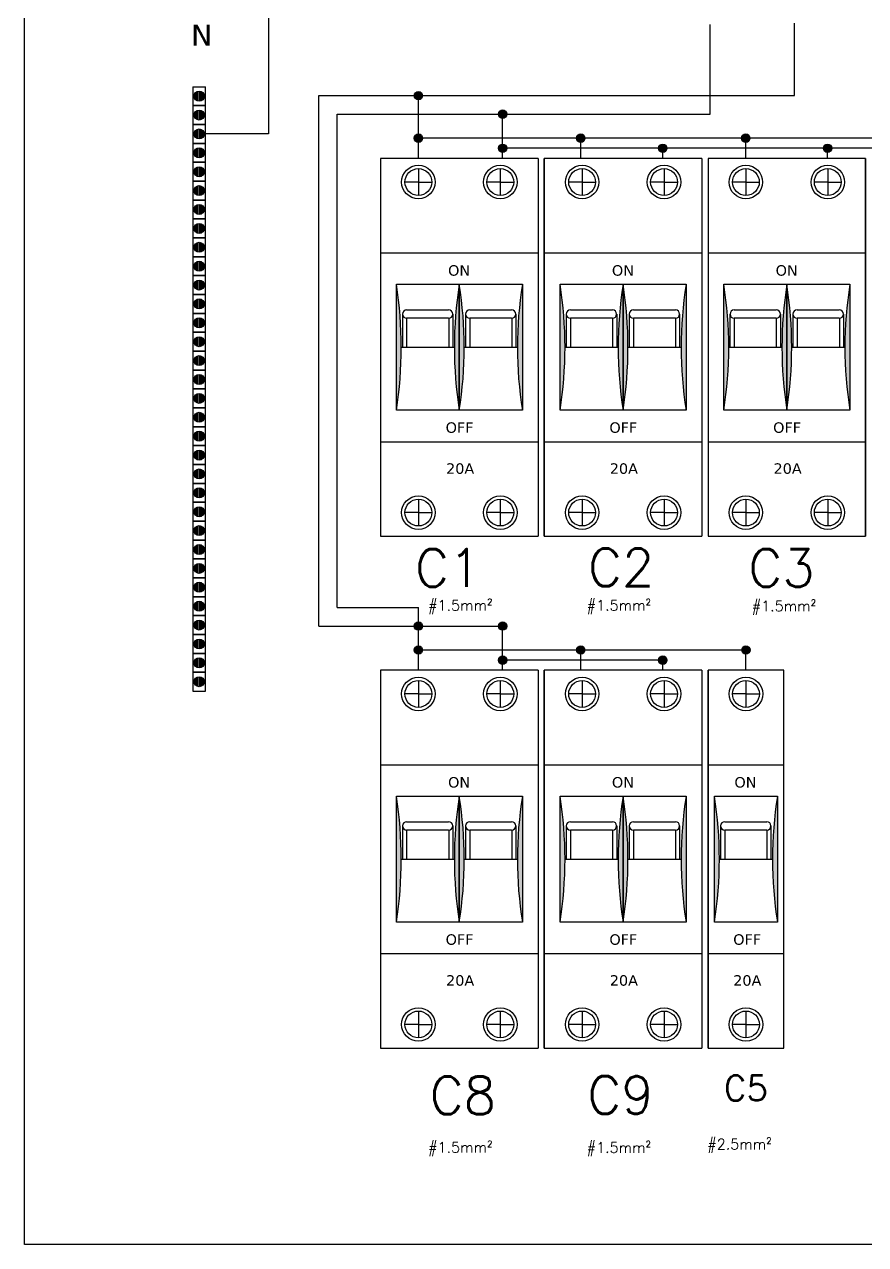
# Model space of a CAD drawing. Header units: millimetres. Extents: x -96513 to 442697, y -70111 to 173034.
# Drawn here: x 220062 to 230095, y -48541 to -33981 of the extents above; entities that cross this region are included whole.
import ezdxf

# ---------------------------------------------------------------- set-up
doc = ezdxf.new("R2010")
doc.units = ezdxf.units.MM
doc.linetypes.add('ACAD_ISO02W100', pattern=[15, 12, -3])
doc.layers.add('Dimens', color=30, linetype='Continuous')
doc.styles.get("Standard").update_dxf_attribs({"font": 'ROMANS'})

msp = doc.modelspace()

# ---------------------------------------------------------------- hatches: boundary and pattern name
h = msp.add_hatch(color=4)
h.paths.add_polyline_path([(222136, -34778, 0.36549), (222086, -34837, 0.36549), (222136, -34896)])
h.paths.add_polyline_path([(222205, -34837, 0.36549), (222156, -34778), (222156, -34896, 0.36549)])
at = {"true_color": 0x991b1e}
h = msp.add_hatch(color=244, dxfattribs=at)
h.dxf.hatch_style = 1
h.paths.add_polyline_path([(224711, -34831, 0.080977), (224714, -34846, -0.003732), (224808, -34815, 0.853398)])
h.paths.add_polyline_path([(224811, -34831, 0.079099), (224808, -34815, 0.003732), (224714, -34846, 0.850178)])
h = msp.add_hatch(color=4)
h.paths.add_polyline_path([(222136, -35004, 0.36549), (222086, -35062, 0.36549), (222136, -35121)])
h.paths.add_polyline_path([(222205, -35062, 0.36549), (222156, -35004), (222156, -35121, 0.36549)])
h = msp.add_hatch(color=244, dxfattribs=at)
h.dxf.hatch_style = 1
h.paths.add_polyline_path([(225716, -35052, 0.080977), (225718, -35068, -0.003732), (225813, -35036, 0.853398)])
h.paths.add_polyline_path([(225816, -35052, 0.079099), (225813, -35036, 0.003732), (225718, -35068, 0.850178)])
h = msp.add_hatch(color=4)
h.paths.add_polyline_path([(222136, -35229, 0.36549), (222086, -35288, 0.36549), (222136, -35346)])
h.paths.add_polyline_path([(222205, -35288, 0.36549), (222156, -35229), (222156, -35346, 0.36549)])
at = {"true_color": 0xc8c92d}
h = msp.add_hatch(color=52, dxfattribs=at)
h.dxf.hatch_style = 1
h.paths.add_polyline_path([(224711, -35338, 0.080977), (224714, -35354, -0.003732), (224808, -35323, 0.853398)])
h.paths.add_polyline_path([(224811, -35338, 0.079099), (224808, -35323, 0.003732), (224714, -35354, 0.850178)])
h = msp.add_hatch(color=52, dxfattribs=at)
h.dxf.hatch_style = 1
h.paths.add_polyline_path([(226648, -35338, 0.080977), (226651, -35354, -0.003732), (226745, -35323, 0.853398)])
h.paths.add_polyline_path([(226748, -35338, 0.079099), (226745, -35323, 0.003732), (226651, -35354, 0.850178)])
h = msp.add_hatch(color=52, dxfattribs=at)
h.dxf.hatch_style = 1
h.paths.add_polyline_path([(228615, -35338, 0.080977), (228618, -35354, -0.003732), (228713, -35323, 0.853398)])
h.paths.add_polyline_path([(228715, -35338, 0.079099), (228713, -35323, 0.003732), (228618, -35354, 0.850178)])
h = msp.add_hatch(color=4)
h.paths.add_polyline_path([(222136, -35455, 0.36549), (222086, -35513, 0.36549), (222136, -35572)])
h.paths.add_polyline_path([(222205, -35513, 0.36549), (222156, -35455), (222156, -35572, 0.36549)])
h = msp.add_hatch(color=52, dxfattribs=at)
h.dxf.hatch_style = 1
h.paths.add_polyline_path([(225716, -35459, 0.080977), (225718, -35475, -0.003732), (225813, -35444, 0.853398)])
h.paths.add_polyline_path([(225816, -35459, 0.079099), (225813, -35444, 0.003732), (225718, -35475, 0.850178)])
h = msp.add_hatch(color=52, dxfattribs=at)
h.dxf.hatch_style = 1
h.paths.add_polyline_path([(227625, -35459, 0.080977), (227627, -35475, -0.003732), (227722, -35444, 0.853398)])
h.paths.add_polyline_path([(227725, -35459, 0.079099), (227722, -35444, 0.003732), (227627, -35475, 0.850178)])
h = msp.add_hatch(color=52, dxfattribs=at)
h.dxf.hatch_style = 1
h.paths.add_polyline_path([(229592, -35459, 0.080977), (229595, -35475, -0.003732), (229690, -35444, 0.853398)])
h.paths.add_polyline_path([(229692, -35459, 0.079099), (229690, -35444, 0.003732), (229595, -35475, 0.850178)])
h = msp.add_hatch(color=4)
h.paths.add_polyline_path([(222136, -35680, 0.36549), (222086, -35739, 0.36549), (222136, -35797)])
h.paths.add_polyline_path([(222205, -35739, 0.36549), (222156, -35680), (222156, -35797, 0.36549)])
h = msp.add_hatch(color=4)
h.paths.add_polyline_path([(222136, -35905, 0.36549), (222086, -35964, 0.36549), (222136, -36023)])
h.paths.add_polyline_path([(222205, -35964, 0.36549), (222156, -35905), (222156, -36023, 0.36549)])
h = msp.add_hatch(color=4)
h.paths.add_polyline_path([(222136, -36131, 0.36549), (222086, -36189, 0.36549), (222136, -36248)])
h.paths.add_polyline_path([(222205, -36189, 0.36549), (222156, -36131), (222156, -36248, 0.36549)])
h = msp.add_hatch(color=4)
h.paths.add_polyline_path([(222136, -36356, 0.36549), (222086, -36415, 0.36549), (222136, -36473)])
h.paths.add_polyline_path([(222205, -36415, 0.36549), (222156, -36356), (222156, -36473, 0.36549)])
h = msp.add_hatch(color=4)
h.paths.add_polyline_path([(222136, -36582, 0.36549), (222086, -36640, 0.36549), (222136, -36699)])
h.paths.add_polyline_path([(222205, -36640, 0.36549), (222156, -36582), (222156, -36699, 0.36549)])
h = msp.add_hatch(color=4)
h.paths.add_polyline_path([(222136, -36807, 0.36549), (222086, -36866, 0.36549), (222136, -36924)])
h.paths.add_polyline_path([(222205, -36866, 0.36549), (222156, -36807), (222156, -36924, 0.36549)])
h = msp.add_hatch(color=4)
h.paths.add_polyline_path([(222136, -37032, 0.36549), (222086, -37091, 0.36549), (222136, -37150)])
h.paths.add_polyline_path([(222205, -37091, 0.36549), (222156, -37032), (222156, -37150, 0.36549)])
for points in [[(224498, -37082), (224498, -38585, 0.078466)], [(225249, -37082, 0.078466), (225249, -38585)], [(225249, -37082), (225249, -38585, 0.078466)], [(226001, -37082, 0.078466), (226001, -38585)], [(226451, -37082), (226451, -38585, 0.078466)], [(227203, -37082, 0.078466), (227203, -38585)], [(227203, -37082), (227203, -38585, 0.078466)], [(227954, -37082, 0.078466), (227954, -38585)], [(228404, -37082), (228404, -38585, 0.078466)], [(229156, -37082, 0.078466), (229156, -38585)], [(229156, -37082), (229156, -38585, 0.078466)], [(229907, -37082, 0.078466), (229907, -38585)], [(224498, -43191), (224498, -44693, 0.078466)], [(225249, -43191, 0.078466), (225249, -44693)], [(225249, -43191), (225249, -44693, 0.078466)], [(226001, -43191, 0.078466), (226001, -44693)], [(226451, -43191), (226451, -44693, 0.078466)], [(227203, -43191, 0.078466), (227203, -44693)], [(227203, -43191), (227203, -44693, 0.078466)], [(227954, -43191, 0.078466), (227954, -44693)], [(228292, -43191), (228292, -44693, 0.078466)], [(229043, -43191, 0.078466), (229043, -44693)]]:
    msp.add_hatch(color=256).paths.add_polyline_path(points)
h = msp.add_hatch(color=4)
h.paths.add_polyline_path([(222136, -37258, 0.36549), (222086, -37316, 0.36549), (222136, -37375)])
h.paths.add_polyline_path([(222205, -37316, 0.36549), (222156, -37258), (222156, -37375, 0.36549)])
h = msp.add_hatch(color=4)
h.paths.add_polyline_path([(222136, -37483, 0.36549), (222086, -37542, 0.36549), (222136, -37600)])
h.paths.add_polyline_path([(222205, -37542, 0.36549), (222156, -37483), (222156, -37600, 0.36549)])
h = msp.add_hatch(color=4)
h.paths.add_polyline_path([(222136, -37709, 0.36549), (222086, -37767, 0.36549), (222136, -37826)])
h.paths.add_polyline_path([(222205, -37767, 0.36549), (222156, -37709), (222156, -37826, 0.36549)])
h = msp.add_hatch(color=4)
h.paths.add_polyline_path([(222136, -37934, 0.36549), (222086, -37993, 0.36549), (222136, -38051)])
h.paths.add_polyline_path([(222205, -37993, 0.36549), (222156, -37934), (222156, -38051, 0.36549)])
h = msp.add_hatch(color=4)
h.paths.add_polyline_path([(222136, -38159, 0.36549), (222086, -38218, 0.36549), (222136, -38277)])
h.paths.add_polyline_path([(222205, -38218, 0.36549), (222156, -38159), (222156, -38277, 0.36549)])
h = msp.add_hatch(color=4)
h.paths.add_polyline_path([(222136, -38385, 0.36549), (222086, -38443, 0.36549), (222136, -38502)])
h.paths.add_polyline_path([(222205, -38443, 0.36549), (222156, -38385), (222156, -38502, 0.36549)])
h = msp.add_hatch(color=4)
h.paths.add_polyline_path([(222136, -38610, 0.36549), (222086, -38669, 0.36549), (222136, -38727)])
h.paths.add_polyline_path([(222205, -38669, 0.36549), (222156, -38610), (222156, -38727, 0.36549)])
h = msp.add_hatch(color=4)
h.paths.add_polyline_path([(222136, -38836, 0.36549), (222086, -38894, 0.36549), (222136, -38953)])
h.paths.add_polyline_path([(222205, -38894, 0.36549), (222156, -38836), (222156, -38953, 0.36549)])
h = msp.add_hatch(color=4)
h.paths.add_polyline_path([(222136, -39061, 0.36549), (222086, -39120, 0.36549), (222136, -39178)])
h.paths.add_polyline_path([(222205, -39120, 0.36549), (222156, -39061), (222156, -39178, 0.36549)])
h = msp.add_hatch(color=4)
h.paths.add_polyline_path([(222136, -39286, 0.36549), (222086, -39345, 0.36549), (222136, -39404)])
h.paths.add_polyline_path([(222205, -39345, 0.36549), (222156, -39286), (222156, -39404, 0.36549)])
h = msp.add_hatch(color=4)
h.paths.add_polyline_path([(222136, -39512, 0.36549), (222086, -39570, 0.36549), (222136, -39629)])
h.paths.add_polyline_path([(222205, -39570, 0.36549), (222156, -39512), (222156, -39629, 0.36549)])
h = msp.add_hatch(color=4)
h.paths.add_polyline_path([(222136, -39737, 0.36549), (222086, -39796, 0.36549), (222136, -39854)])
h.paths.add_polyline_path([(222205, -39796, 0.36549), (222156, -39737), (222156, -39854, 0.36549)])
h = msp.add_hatch(color=4)
h.paths.add_polyline_path([(222136, -39963, 0.36549), (222086, -40021, 0.36549), (222136, -40080)])
h.paths.add_polyline_path([(222205, -40021, 0.36549), (222156, -39963), (222156, -40080, 0.36549)])
h = msp.add_hatch(color=4)
h.paths.add_polyline_path([(222136, -40188, 0.36549), (222086, -40247, 0.36549), (222136, -40305)])
h.paths.add_polyline_path([(222205, -40247, 0.36549), (222156, -40188), (222156, -40305, 0.36549)])
h = msp.add_hatch(color=4)
h.paths.add_polyline_path([(222136, -40413, 0.36549), (222086, -40472, 0.36549), (222136, -40531)])
h.paths.add_polyline_path([(222205, -40472, 0.36549), (222156, -40413), (222156, -40531, 0.36549)])
h = msp.add_hatch(color=4)
h.paths.add_polyline_path([(222136, -40639, 0.36549), (222086, -40697, 0.36549), (222136, -40756)])
h.paths.add_polyline_path([(222205, -40697, 0.36549), (222156, -40639), (222156, -40756, 0.36549)])
h = msp.add_hatch(color=4)
h.paths.add_polyline_path([(222136, -40864, 0.36549), (222086, -40923, 0.36549), (222136, -40981)])
h.paths.add_polyline_path([(222205, -40923, 0.36549), (222156, -40864), (222156, -40981, 0.36549)])
h = msp.add_hatch(color=4)
h.paths.add_polyline_path([(222136, -41090, 0.36549), (222086, -41148, 0.36549), (222136, -41207)])
h.paths.add_polyline_path([(222205, -41148, 0.36549), (222156, -41090), (222156, -41207, 0.36549)])
at = {"true_color": 0x991b1e}
h = msp.add_hatch(color=244, dxfattribs=at)
h.dxf.hatch_style = 1
h.paths.add_polyline_path([(224711, -41160, 0.080977), (224714, -41176, -0.003732), (224808, -41144, 0.853398)])
h.paths.add_polyline_path([(224811, -41160, 0.079099), (224808, -41144, 0.003732), (224714, -41176, 0.850178)])
h = msp.add_hatch(color=244, dxfattribs=at)
h.dxf.hatch_style = 1
h.paths.add_polyline_path([(225716, -41160, 0.080977), (225718, -41176, -0.003732), (225813, -41144, 0.853398)])
h.paths.add_polyline_path([(225816, -41160, 0.079099), (225813, -41144, 0.003732), (225718, -41176, 0.850178)])
h = msp.add_hatch(color=4)
h.paths.add_polyline_path([(222136, -41315, 0.36549), (222086, -41374, 0.36549), (222136, -41432)])
h.paths.add_polyline_path([(222205, -41374, 0.36549), (222156, -41315), (222156, -41432, 0.36549)])
at = {"true_color": 0xc8c92d}
h = msp.add_hatch(color=52, dxfattribs=at)
h.dxf.hatch_style = 1
h.paths.add_polyline_path([(224711, -41446, 0.080977), (224714, -41462, -0.003732), (224808, -41431, 0.853398)])
h.paths.add_polyline_path([(224811, -41446, 0.079099), (224808, -41431, 0.003732), (224714, -41462, 0.850178)])
h = msp.add_hatch(color=52, dxfattribs=at)
h.dxf.hatch_style = 1
h.paths.add_polyline_path([(226648, -41446, 0.080977), (226651, -41462, -0.003732), (226745, -41431, 0.853398)])
h.paths.add_polyline_path([(226748, -41446, 0.079099), (226745, -41431, 0.003732), (226651, -41462, 0.850178)])
h = msp.add_hatch(color=52, dxfattribs=at)
h.dxf.hatch_style = 1
h.paths.add_polyline_path([(228618, -41446, 0.080977), (228620, -41462, -0.003732), (228715, -41431, 0.853398)])
h.paths.add_polyline_path([(228718, -41446, 0.079099), (228715, -41431, 0.003732), (228620, -41462, 0.850178)])
h = msp.add_hatch(color=4)
h.paths.add_polyline_path([(222136, -41540, 0.36549), (222086, -41599, 0.36549), (222136, -41658)])
h.paths.add_polyline_path([(222205, -41599, 0.36549), (222156, -41540), (222156, -41658, 0.36549)])
h = msp.add_hatch(color=52, dxfattribs=at)
h.dxf.hatch_style = 1
h.paths.add_polyline_path([(225716, -41567, 0.080977), (225718, -41583, -0.003732), (225813, -41552, 0.853398)])
h.paths.add_polyline_path([(225816, -41567, 0.079099), (225813, -41552, 0.003732), (225718, -41583, 0.850178)])
h = msp.add_hatch(color=52, dxfattribs=at)
h.dxf.hatch_style = 1
h.paths.add_polyline_path([(227625, -41567, 0.080977), (227627, -41583, -0.003732), (227722, -41552, 0.853398)])
h.paths.add_polyline_path([(227725, -41567, 0.079099), (227722, -41552, 0.003732), (227627, -41583, 0.850178)])
h = msp.add_hatch(color=4)
h.paths.add_polyline_path([(222136, -41766, 0.36549), (222086, -41824, 0.36549), (222136, -41883)])
h.paths.add_polyline_path([(222205, -41824, 0.36549), (222156, -41766), (222156, -41883, 0.36549)])

# ---------------------------------------------------------------- linework, layer by layer
at = {"color": 3, "linetype": 'ACAD_ISO02W100'}
for p, q in [((220062, -48541), (220062, -26203)), ((240098, -48541), (220062, -48541))]:
    msp.add_line(p, q, dxfattribs=at)
at = {"color": 4, "lineweight": 30}
msp.add_line((222973, -31067), (222973, -35288), dxfattribs=at)
at = {"color": 242, "true_color": 0xcd2027}
for p, q in [((228242, -35052), (228242, -33982)), ((229247, -34831), (229247, -33965)), ((223574, -41160), (223574, -34831)), ((224761, -35580), (224761, -34831)), ((223794, -40939), (223794, -35052)), ((225766, -35580), (225766, -35052)), ((224761, -41688), (224761, -40939)), ((225766, -41688), (225766, -41160))]:
    msp.add_line(p, q, dxfattribs=at)
at = {"color": 4}
for p, q in [((222071, -34724), (222071, -34950)), ((222071, -34724), (222221, -34724)), ((222136, -34896), (222136, -34778)), ((222156, -34896), (222156, -34778)), ((222221, -34950), (222221, -34724)), ((222221, -34950), (222071, -34950)), ((222071, -34950), (222071, -35175)), ((222071, -34950), (222221, -34950)), ((222136, -35121), (222136, -35004)), ((222156, -35121), (222156, -35004)), ((222221, -35175), (222221, -34950)), ((222221, -35175), (222071, -35175)), ((222071, -35175), (222071, -35400)), ((222071, -35175), (222221, -35175)), ((222136, -35346), (222136, -35229)), ((222156, -35346), (222156, -35229)), ((222221, -35400), (222221, -35175)), ((222973, -35288), (222221, -35288)), ((222221, -35400), (222071, -35400)), ((222071, -35400), (222071, -35626)), ((222071, -35400), (222221, -35400)), ((222136, -35572), (222136, -35455)), ((222156, -35572), (222156, -35455)), ((222221, -35626), (222221, -35400)), ((222221, -35626), (222071, -35626)), ((222071, -35626), (222071, -35851)), ((222071, -35626), (222221, -35626)), ((222221, -35851), (222221, -35626)), ((222136, -35797), (222136, -35680)), ((222156, -35797), (222156, -35680)), ((222221, -35851), (222071, -35851)), ((222071, -35851), (222071, -36077)), ((222071, -35851), (222221, -35851)), ((222136, -36023), (222136, -35905)), ((222156, -36023), (222156, -35905)), ((222221, -36077), (222221, -35851)), ((222221, -36077), (222071, -36077)), ((222071, -36077), (222071, -36302)), ((222071, -36077), (222221, -36077)), ((222221, -36302), (222221, -36077)), ((222136, -36248), (222136, -36131)), ((222156, -36248), (222156, -36131)), ((222221, -36302), (222071, -36302)), ((222071, -36302), (222071, -36527)), ((222071, -36302), (222221, -36302)), ((222136, -36473), (222136, -36356)), ((222156, -36473), (222156, -36356)), ((222221, -36527), (222221, -36302)), ((222221, -36527), (222071, -36527)), ((222071, -36527), (222071, -36753)), ((222071, -36527), (222221, -36527)), ((222221, -36753), (222221, -36527)), ((222136, -36699), (222136, -36582)), ((222156, -36699), (222156, -36582)), ((222221, -36753), (222071, -36753)), ((222071, -36753), (222071, -36978)), ((222071, -36753), (222221, -36753)), ((222136, -36924), (222136, -36807)), ((222156, -36924), (222156, -36807)), ((222221, -36978), (222221, -36753)), ((222221, -36978), (222071, -36978)), ((222071, -36978), (222071, -37204)), ((222071, -36978), (222221, -36978)), ((222221, -37204), (222221, -36978)), ((222136, -37150), (222136, -37032)), ((222156, -37150), (222156, -37032)), ((222221, -37204), (222071, -37204)), ((222071, -37204), (222071, -37429)), ((222071, -37204), (222221, -37204)), ((222136, -37375), (222136, -37258)), ((222156, -37375), (222156, -37258)), ((222221, -37429), (222221, -37204)), ((222221, -37429), (222071, -37429)), ((222071, -37429), (222071, -37654)), ((222071, -37429), (222221, -37429)), ((222136, -37600), (222136, -37483)), ((222156, -37600), (222156, -37483)), ((222221, -37654), (222221, -37429)), ((222221, -37654), (222071, -37654)), ((222071, -37654), (222071, -37880)), ((222071, -37654), (222221, -37654)), ((222136, -37826), (222136, -37709)), ((222156, -37826), (222156, -37709)), ((222221, -37880), (222221, -37654)), ((222221, -37880), (222071, -37880)), ((222071, -37880), (222071, -38105)), ((222071, -37880), (222221, -37880)), ((222136, -38051), (222136, -37934)), ((222156, -38051), (222156, -37934)), ((222221, -38105), (222221, -37880)), ((222221, -38105), (222071, -38105)), ((222071, -38105), (222071, -38331)), ((222071, -38105), (222221, -38105)), ((222221, -38331), (222221, -38105)), ((222136, -38277), (222136, -38159)), ((222156, -38277), (222156, -38159)), ((222221, -38331), (222071, -38331)), ((222071, -38331), (222071, -38556)), ((222071, -38331), (222221, -38331)), ((222136, -38502), (222136, -38385)), ((222156, -38502), (222156, -38385)), ((222221, -38556), (222221, -38331)), ((222221, -38556), (222071, -38556)), ((222071, -38556), (222071, -38781)), ((222071, -38556), (222221, -38556)), ((222221, -38781), (222221, -38556)), ((222136, -38727), (222136, -38610)), ((222156, -38727), (222156, -38610)), ((222221, -38781), (222071, -38781)), ((222071, -38781), (222071, -39007)), ((222071, -38781), (222221, -38781)), ((222136, -38953), (222136, -38836)), ((222156, -38953), (222156, -38836)), ((222221, -39007), (222221, -38781)), ((222221, -39007), (222071, -39007)), ((222071, -39007), (222071, -39232)), ((222071, -39007), (222221, -39007)), ((222221, -39232), (222221, -39007)), ((222136, -39178), (222136, -39061)), ((222156, -39178), (222156, -39061)), ((222221, -39232), (222071, -39232)), ((222071, -39232), (222071, -39458)), ((222071, -39232), (222221, -39232)), ((222136, -39404), (222136, -39286)), ((222156, -39404), (222156, -39286)), ((222221, -39458), (222221, -39232)), ((222221, -39458), (222071, -39458)), ((222071, -39458), (222071, -39683)), ((222071, -39458), (222221, -39458)), ((222221, -39683), (222221, -39458)), ((222136, -39629), (222136, -39512)), ((222156, -39629), (222156, -39512)), ((222221, -39683), (222071, -39683)), ((222071, -39683), (222071, -39908)), ((222071, -39683), (222221, -39683)), ((222136, -39854), (222136, -39737)), ((222156, -39854), (222156, -39737)), ((222221, -39908), (222221, -39683)), ((222221, -39908), (222071, -39908)), ((222071, -39908), (222071, -40134)), ((222071, -39908), (222221, -39908)), ((222136, -40080), (222136, -39963)), ((222156, -40080), (222156, -39963)), ((222221, -40134), (222221, -39908)), ((222221, -40134), (222071, -40134)), ((222071, -40134), (222071, -40359)), ((222071, -40134), (222221, -40134)), ((222221, -40359), (222221, -40134)), ((222136, -40305), (222136, -40188)), ((222156, -40305), (222156, -40188)), ((222221, -40359), (222071, -40359)), ((222071, -40359), (222071, -40585)), ((222071, -40359), (222221, -40359)), ((222136, -40531), (222136, -40413)), ((222156, -40531), (222156, -40413)), ((222221, -40585), (222221, -40359)), ((222221, -40585), (222071, -40585)), ((222071, -40585), (222071, -40810)), ((222071, -40585), (222221, -40585)), ((222221, -40810), (222221, -40585)), ((222136, -40756), (222136, -40639)), ((222156, -40756), (222156, -40639)), ((222221, -40810), (222071, -40810)), ((222071, -40810), (222071, -41036)), ((222071, -40810), (222221, -40810)), ((222136, -40981), (222136, -40864)), ((222156, -40981), (222156, -40864)), ((222221, -41036), (222221, -40810)), ((222221, -41036), (222071, -41036)), ((222071, -41036), (222071, -41261)), ((222071, -41036), (222221, -41036)), ((222221, -41261), (222221, -41036)), ((222136, -41207), (222136, -41090)), ((222156, -41207), (222156, -41090)), ((222221, -41261), (222071, -41261)), ((222071, -41261), (222071, -41486)), ((222071, -41261), (222221, -41261)), ((222136, -41432), (222136, -41315)), ((222156, -41432), (222156, -41315)), ((222221, -41486), (222221, -41261)), ((222221, -41486), (222071, -41486)), ((222071, -41486), (222071, -41712)), ((222071, -41486), (222221, -41486)), ((222221, -41712), (222221, -41486)), ((222136, -41658), (222136, -41540)), ((222156, -41658), (222156, -41540)), ((222221, -41712), (222071, -41712)), ((222071, -41712), (222071, -41937)), ((222071, -41712), (222221, -41712)), ((222136, -41883), (222136, -41766)), ((222156, -41883), (222156, -41766)), ((222221, -41937), (222221, -41712)), ((222071, -41937), (222221, -41937))]:
    msp.add_line(p, q, dxfattribs=at)
at = {"color": 242, "lineweight": 30, "true_color": 0xcd2027}
for p, q in [((223574, -34831), (229247, -34831)), ((223794, -35052), (228242, -35052)), ((223794, -40939), (224761, -40939)), ((223574, -41160), (225766, -41160))]:
    msp.add_line(p, q, dxfattribs=at)
at = {"color": 2}
for p, q in [((234527, -35338), (224747, -35338)), ((226698, -35570), (226698, -35328)), ((228665, -35577), (228665, -35336)), ((233605, -35459), (225766, -35459)), ((227675, -35570), (227675, -35449)), ((229642, -35577), (229642, -35457)), ((228718, -41446), (224747, -41446)), ((226698, -41678), (226698, -41436)), ((228668, -41688), (228668, -41446)), ((227725, -41567), (225766, -41567)), ((227675, -41678), (227675, -41557))]:
    msp.add_line(p, q, dxfattribs=at)
for p, q in [((226188, -35580), (224310, -35580)), ((224310, -35580), (224310, -40088)), ((224836, -35580), (224686, -35580)), ((225813, -35580), (225663, -35580)), ((226188, -35580), (226188, -40088)), ((226263, -40088), (226263, -35580)), ((228142, -35580), (226263, -35580)), ((226263, -35580), (226263, -40088)), ((226789, -35580), (226639, -35580)), ((228142, -35580), (227240, -35580)), ((227766, -35580), (227616, -35580)), ((228142, -35580), (228142, -40088)), ((230095, -35580), (228217, -35580)), ((228252, -35580), (228217, -35580)), ((228217, -35580), (228217, -40088)), ((228742, -35580), (228592, -35580)), ((229719, -35580), (229569, -35580)), ((230095, -40088), (230095, -35580)), ((230095, -35580), (230095, -40088)), ((224761, -35702), (224761, -35862)), ((225738, -35702), (225738, -35862)), ((226714, -35702), (226714, -35862)), ((227691, -35702), (227691, -35862)), ((228667, -35702), (228667, -35862)), ((229644, -35702), (229644, -35862)), ((224761, -35862), (224601, -35862)), ((224761, -35862), (224761, -36021)), ((224761, -35862), (224921, -35862)), ((225738, -35862), (225578, -35862)), ((225738, -35862), (225738, -36021)), ((225738, -35862), (225897, -35862)), ((226714, -35862), (226554, -35862)), ((226714, -35862), (226714, -36021)), ((226714, -35862), (226874, -35862)), ((227691, -35862), (227531, -35862)), ((227691, -35862), (227691, -36021)), ((227691, -35862), (227851, -35862)), ((228667, -35862), (228507, -35862)), ((228667, -35862), (228667, -36021)), ((228667, -35862), (228827, -35862)), ((229644, -35862), (229484, -35862)), ((229644, -35862), (229644, -36021)), ((229644, -35862), (229804, -35862)), ((224310, -36707), (226188, -36707)), ((225287, -36707), (226188, -36707)), ((226263, -36707), (228142, -36707)), ((227240, -36707), (228142, -36707)), ((228217, -36707), (230095, -36707)), ((224498, -37082), (225249, -37082)), ((224498, -38585), (224498, -37082)), ((225249, -37082), (225249, -38585)), ((225249, -37082), (226001, -37082)), ((225249, -38585), (225249, -37082)), ((226001, -37082), (226001, -38585)), ((226451, -37082), (227203, -37082)), ((226451, -38585), (226451, -37082)), ((227203, -37082), (227203, -38585)), ((227203, -37082), (227954, -37082)), ((227203, -38585), (227203, -37082)), ((227954, -37082), (227954, -38585)), ((228404, -37082), (229156, -37082)), ((228404, -38585), (228404, -37082)), ((229156, -37082), (229156, -38585)), ((229156, -37082), (229907, -37082)), ((229156, -38585), (229156, -37082)), ((229907, -37082), (229907, -38585)), ((224621, -37387), (225122, -37387)), ((225373, -37387), (225873, -37387)), ((226575, -37387), (227075, -37387)), ((227326, -37387), (227827, -37387)), ((228528, -37387), (229028, -37387)), ((229279, -37387), (229780, -37387)), ((224571, -37437), (224571, -37834)), ((225122, -37487), (224621, -37487)), ((224621, -37487), (224621, -37834)), ((225124, -37487), (225124, -37834)), ((225172, -37437), (225172, -37834)), ((225322, -37437), (225322, -37834)), ((225873, -37487), (225373, -37487)), ((225373, -37487), (225373, -37834)), ((225875, -37487), (225875, -37834)), ((225924, -37437), (225924, -37834)), ((226524, -37437), (226524, -37834)), ((227075, -37487), (226575, -37487)), ((226575, -37487), (226575, -37834)), ((227077, -37487), (227077, -37834)), ((227126, -37437), (227126, -37834)), ((227276, -37437), (227276, -37834)), ((227827, -37487), (227326, -37487)), ((227326, -37487), (227326, -37834)), ((227829, -37487), (227829, -37834)), ((227877, -37437), (227877, -37834)), ((228477, -37437), (228477, -37834)), ((229028, -37487), (228528, -37487)), ((228528, -37487), (228528, -37834)), ((229030, -37487), (229030, -37834)), ((229079, -37437), (229079, -37834)), ((229229, -37437), (229229, -37834)), ((229780, -37487), (229279, -37487)), ((229279, -37487), (229279, -37834)), ((229782, -37487), (229782, -37834)), ((229830, -37437), (229830, -37834)), ((224557, -37834), (225190, -37834)), ((225308, -37834), (225942, -37834)), ((226510, -37834), (227144, -37834)), ((227262, -37834), (227895, -37834)), ((228463, -37834), (229097, -37834)), ((229215, -37834), (229848, -37834)), ((225249, -38585), (224498, -38585)), ((226001, -38585), (225249, -38585)), ((227203, -38585), (226451, -38585)), ((227954, -38585), (227203, -38585)), ((229156, -38585), (228404, -38585)), ((229907, -38585), (229156, -38585)), ((224310, -38961), (226188, -38961)), ((225287, -38961), (226188, -38961)), ((226263, -38961), (228142, -38961)), ((227240, -38961), (228142, -38961)), ((228217, -38961), (230095, -38961)), ((224761, -39646), (224761, -39806)), ((225738, -39646), (225738, -39806)), ((226714, -39646), (226714, -39806)), ((227691, -39646), (227691, -39806)), ((228667, -39646), (228667, -39806)), ((229644, -39646), (229644, -39806)), ((224761, -39806), (224601, -39806)), ((224761, -39806), (224761, -39966)), ((224761, -39806), (224921, -39806)), ((225738, -39806), (225578, -39806)), ((225738, -39806), (225738, -39966)), ((225738, -39806), (225897, -39806)), ((226714, -39806), (226554, -39806)), ((226714, -39806), (226714, -39966)), ((226714, -39806), (226874, -39806)), ((227691, -39806), (227531, -39806)), ((227691, -39806), (227691, -39966)), ((227691, -39806), (227851, -39806)), ((228667, -39806), (228507, -39806)), ((228667, -39806), (228667, -39966)), ((228667, -39806), (228827, -39806)), ((229644, -39806), (229484, -39806)), ((229644, -39806), (229644, -39966)), ((229644, -39806), (229804, -39806)), ((224310, -40088), (226188, -40088)), ((226263, -40088), (227165, -40088)), ((227165, -40088), (228142, -40088)), ((228217, -40088), (230095, -40088)), ((226188, -41688), (224310, -41688)), ((224310, -41688), (224310, -46196)), ((226188, -41688), (224310, -41688)), ((224836, -41688), (224686, -41688)), ((224836, -41688), (224686, -41688)), ((226188, -41688), (225287, -41688)), ((225813, -41688), (225663, -41688)), ((225813, -41688), (225663, -41688)), ((226188, -41688), (226188, -46196)), ((226263, -46196), (226263, -41688)), ((228142, -41688), (226263, -41688)), ((226263, -41688), (226263, -46196)), ((228142, -41688), (226263, -41688)), ((228142, -41688), (226374, -41688)), ((226789, -41688), (226639, -41688)), ((226789, -41688), (226639, -41688)), ((228142, -41688), (227240, -41688)), ((228142, -41688), (227240, -41688)), ((227766, -41688), (227616, -41688)), ((227766, -41688), (227616, -41688)), ((228142, -41688), (228142, -46196)), ((228217, -46196), (228217, -41688)), ((228217, -41688), (228217, -46196)), ((229118, -41688), (228217, -41688)), ((228217, -41688), (228217, -46196)), ((229118, -41688), (228217, -41688)), ((228217, -41688), (228217, -46196)), ((228743, -41688), (228592, -41688)), ((228743, -41688), (228592, -41688)), ((229118, -46196), (229118, -41688)), ((224761, -41810), (224761, -41970)), ((225738, -41810), (225738, -41970)), ((226714, -41810), (226714, -41970)), ((227691, -41810), (227691, -41970)), ((228668, -41810), (228668, -41970)), ((224761, -41970), (224601, -41970)), ((224761, -41970), (224761, -42129)), ((224761, -41970), (224921, -41970)), ((225738, -41970), (225578, -41970)), ((225738, -41970), (225738, -42129)), ((225738, -41970), (225897, -41970)), ((226714, -41970), (226554, -41970)), ((226714, -41970), (226714, -42129)), ((226714, -41970), (226874, -41970)), ((227691, -41970), (227531, -41970)), ((227691, -41970), (227691, -42129)), ((227691, -41970), (227851, -41970)), ((228668, -41970), (228508, -41970)), ((228668, -41970), (228668, -42129)), ((228668, -41970), (228827, -41970)), ((224310, -42815), (226188, -42815)), ((225287, -42815), (226188, -42815)), ((226263, -42815), (228142, -42815)), ((227240, -42815), (228142, -42815)), ((228217, -42815), (229118, -42815)), ((224498, -43191), (225249, -43191)), ((224498, -44693), (224498, -43191)), ((225249, -43191), (225249, -44693)), ((225249, -43191), (226001, -43191)), ((225249, -44693), (225249, -43191)), ((226001, -43191), (226001, -44693)), ((226451, -43191), (227203, -43191)), ((226451, -44693), (226451, -43191)), ((227203, -43191), (227203, -44693)), ((227203, -43191), (227954, -43191)), ((227203, -44693), (227203, -43191)), ((227954, -43191), (227954, -44693)), ((228292, -43191), (229043, -43191)), ((228292, -44693), (228292, -43191)), ((229043, -43191), (229043, -44693)), ((224621, -43495), (225122, -43495)), ((225373, -43495), (225873, -43495)), ((226575, -43495), (227075, -43495)), ((227326, -43495), (227827, -43495)), ((228415, -43495), (228916, -43495)), ((224571, -43545), (224571, -43942)), ((225122, -43595), (224621, -43595)), ((224621, -43595), (224621, -43942)), ((225124, -43595), (225124, -43942)), ((225172, -43545), (225172, -43942)), ((225322, -43545), (225322, -43942)), ((225873, -43595), (225373, -43595)), ((225373, -43595), (225373, -43942)), ((225875, -43595), (225875, -43942)), ((225924, -43545), (225924, -43942)), ((226524, -43545), (226524, -43942)), ((227075, -43595), (226575, -43595)), ((226575, -43595), (226575, -43942)), ((227077, -43595), (227077, -43942)), ((227126, -43545), (227126, -43942)), ((227276, -43545), (227276, -43942)), ((227827, -43595), (227326, -43595)), ((227326, -43595), (227326, -43942)), ((227829, -43595), (227829, -43942)), ((227877, -43545), (227877, -43942)), ((228365, -43545), (228365, -43942)), ((228916, -43595), (228415, -43595)), ((228415, -43595), (228415, -43942)), ((228918, -43595), (228918, -43942)), ((228966, -43545), (228966, -43942)), ((224557, -43942), (225190, -43942)), ((225308, -43942), (225942, -43942)), ((226510, -43942), (227144, -43942)), ((227262, -43942), (227895, -43942)), ((228351, -43942), (228984, -43942)), ((225249, -44693), (224498, -44693)), ((226001, -44693), (225249, -44693)), ((227203, -44693), (226451, -44693)), ((227954, -44693), (227203, -44693)), ((229043, -44693), (228292, -44693)), ((224310, -45069), (226188, -45069)), ((225287, -45069), (226188, -45069)), ((226263, -45069), (228142, -45069)), ((227240, -45069), (228142, -45069)), ((228217, -45069), (229118, -45069)), ((224761, -45754), (224761, -45914)), ((225738, -45754), (225738, -45914)), ((226714, -45754), (226714, -45914)), ((227691, -45754), (227691, -45914)), ((228668, -45754), (228668, -45914)), ((224761, -45914), (224601, -45914)), ((224761, -45914), (224761, -46074)), ((224761, -45914), (224921, -45914)), ((225738, -45914), (225578, -45914)), ((225738, -45914), (225738, -46074)), ((225738, -45914), (225897, -45914)), ((226714, -45914), (226554, -45914)), ((226714, -45914), (226714, -46074)), ((226714, -45914), (226874, -45914)), ((227691, -45914), (227531, -45914)), ((227691, -45914), (227691, -46074)), ((227691, -45914), (227851, -45914)), ((228668, -45914), (228508, -45914)), ((228668, -45914), (228668, -46074)), ((228668, -45914), (228827, -45914)), ((224310, -46196), (226188, -46196)), ((226263, -46196), (227165, -46196)), ((227165, -46196), (228142, -46196)), ((228217, -46196), (229118, -46196))]:
    msp.add_line(p, q)
at = {"color": 4}
for centre in [(222146, -34837), (222146, -35062), (222146, -35288), (222146, -35513), (222146, -35739), (222146, -35964), (222146, -36189), (222146, -36415), (222146, -36640), (222146, -36866), (222146, -37091), (222146, -37316), (222146, -37542), (222146, -37767), (222146, -37993), (222146, -38218), (222146, -38443), (222146, -38669), (222146, -38894), (222146, -39120), (222146, -39345), (222146, -39570), (222146, -39796), (222146, -40021), (222146, -40247), (222146, -40472), (222146, -40697), (222146, -40923), (222146, -41148), (222146, -41374), (222146, -41599), (222146, -41824)]:
    msp.add_circle(centre, 59.5, dxfattribs=at)
for centre, radius in [((224761, -35862), 200), ((225738, -35862), 200), ((226714, -35862), 200), ((227691, -35862), 200), ((228667, -35862), 200), ((229644, -35862), 200), ((224761, -35862), 160), ((225738, -35862), 160), ((226714, -35862), 160), ((227691, -35862), 160), ((228667, -35862), 160), ((229644, -35862), 160), ((224761, -39806), 200), ((224761, -39806), 160), ((225738, -39806), 200), ((225738, -39806), 160), ((226714, -39806), 200), ((226714, -39806), 160), ((227691, -39806), 200), ((227691, -39806), 160), ((228667, -39806), 200), ((228667, -39806), 160), ((229644, -39806), 200), ((229644, -39806), 160), ((224761, -41970), 200), ((225738, -41970), 200), ((226714, -41970), 200), ((227691, -41970), 200), ((228668, -41970), 200), ((224761, -41970), 160), ((225738, -41970), 160), ((226714, -41970), 160), ((227691, -41970), 160), ((228668, -41970), 160), ((224761, -45914), 200), ((225738, -45914), 200), ((226714, -45914), 200), ((227691, -45914), 200), ((228668, -45914), 200), ((224761, -45914), 160), ((225738, -45914), 160), ((226714, -45914), 160), ((227691, -45914), 160), ((228668, -45914), 160)]:
    msp.add_circle(centre, radius)
for centre, radius, start, end in [((219740, -37834), 4817, 351.0269, 8.9731), ((230007, -37834), 4817, 171.0269, 188.9731), ((220491, -37834), 4817, 351.0269, 8.9731), ((230759, -37834), 4817, 171.0269, 188.9731), ((221693, -37834), 4817, 351.0269, 8.9731), ((231961, -37834), 4817, 171.0269, 188.9731), ((222444, -37834), 4817, 351.0269, 8.9731), ((232712, -37834), 4817, 171.0269, 188.9731), ((223646, -37834), 4817, 351.0269, 8.9731), ((233914, -37834), 4817, 171.0269, 188.9731), ((224397, -37834), 4817, 351.0269, 8.9731), ((234665, -37834), 4817, 171.0269, 188.9731), ((224621, -37437), 50.1, 90, 270), ((225122, -37437), 50.1, 270, 90), ((225373, -37437), 50.1, 90, 270), ((225873, -37437), 50.1, 270, 90), ((226575, -37437), 50.1, 90, 270), ((227075, -37437), 50.1, 270, 90), ((227326, -37437), 50.1, 90, 270), ((227827, -37437), 50.1, 270, 90), ((228528, -37437), 50.1, 90, 270), ((229028, -37437), 50.1, 270, 90), ((229279, -37437), 50.1, 90, 270), ((229780, -37437), 50.1, 270, 90), ((219740, -43942), 4817, 351.0269, 8.9731), ((230007, -43942), 4817, 171.0269, 188.9731), ((220491, -43942), 4817, 351.0269, 8.9731), ((230759, -43942), 4817, 171.0269, 188.9731), ((221693, -43942), 4817, 351.0269, 8.9731), ((231961, -43942), 4817, 171.0269, 188.9731), ((222444, -43942), 4817, 351.0269, 8.9731), ((232712, -43942), 4817, 171.0269, 188.9731), ((223534, -43942), 4817, 351.0269, 8.9731), ((233801, -43942), 4817, 171.0269, 188.9731), ((224621, -43545), 50.1, 90, 270), ((225122, -43545), 50.1, 270, 90), ((225373, -43545), 50.1, 90, 270), ((225873, -43545), 50.1, 270, 90), ((226575, -43545), 50.1, 90, 270), ((227075, -43545), 50.1, 270, 90), ((227326, -43545), 50.1, 90, 270), ((227827, -43545), 50.1, 270, 90), ((228415, -43545), 50.1, 90, 270), ((228916, -43545), 50.1, 270, 90)]:
    msp.add_arc(centre, radius, start, end)
at = {"layer": 'Dimens', "color": 244, "true_color": 0x991b1e}
for centre in [(224761, -34831), (225766, -35052), (224761, -41160), (225766, -41160)]:
    msp.add_circle(centre, 50, dxfattribs=at)
at = {"layer": 'Dimens', "color": 52, "true_color": 0xc8c92d}
for centre in [(224761, -35338), (226698, -35338), (228665, -35338), (225766, -35459), (227675, -35459), (229642, -35459), (224761, -41446), (226698, -41446), (228668, -41446), (225766, -41567), (227675, -41567)]:
    msp.add_circle(centre, 50, dxfattribs=at)

# ---------------------------------------------------------------- texts
at = {"color": 32, "lineweight": 30, "true_color": 0xcd6928}
for s, p in [('#1.5mm²', (224877, -40975)), ('#1.5mm²', (226768, -40976)), ('#1.5mm²', (228737, -40984)), ('#1.5mm²', (224877, -47442)), ('#1.5mm²', (226768, -47444)), ('#2.5mm²', (228207, -47405))]:
    msp.add_text(s, height=125.2, dxfattribs=at).set_placement(p)
at = {"attachment_point": 1}
for s, insert, char_height, width in [('{\\fVerdana|b0|i0|c0|p34;N}', (222049, -33985), 247.94, 214.78), ('{\\fVerdana|b0|i0|c0|p34;20A}', (225091, -39218), 125.22, 344.4), ('{\\fVerdana|b0|i0|c0|p34;20A}', (227044, -39218), 125.22, 344.4), ('{\\fVerdana|b0|i0|c0|p34;20A}', (228997, -39218), 125.22, 344.4), ('{\\fVerdana|b0|i0|c0|p34;20A}', (225091, -45326), 125.22, 344.4), ('{\\fVerdana|b0|i0|c0|p34;20A}', (227044, -45326), 125.22, 344.4), ('{\\fVerdana|b0|i0|c0|p34;20A}', (228516, -45326), 125.22, 344.4)]:
    msp.add_mtext(s, dxfattribs=dict(at, insert=insert, char_height=char_height, width=width))
at = {"color": 3, "char_height": 125.22, "width": 344.4, "attachment_point": 1}
for insert in [(225115, -36854), (227069, -36854), (229022, -36854), (225115, -42962), (227069, -42962), (228530, -42962)]:
    msp.add_mtext('{\\fVerdana|b0|i0|c0|p34;ON}', dxfattribs=dict(at, insert=insert))
at = {"color": 1, "char_height": 125.22, "width": 344.4, "attachment_point": 1}
for insert in [(225086, -38729), (227039, -38729), (228992, -38729), (225086, -44838), (227039, -44838), (228516, -44838)]:
    msp.add_mtext('{\\fVerdana|b0|i0|c0|p34;OFF}', dxfattribs=dict(at, insert=insert))
at = {"color": 32, "true_color": 0xcd6928, "attachment_point": 2}
for s, width, insert, char_height in [('C1', 1121.95, (225115, -40241), 450), ('C2', 867.4, (227179, -40235), 450), ('C3', 1121.95, (229093, -40241), 450), ('C8', 1121.95, (225291, -46536), 450), ('C9', 867.4, (227171, -46530), 450), ('C5', 867.4, (228667, -46523), 300)]:
    msp.add_mtext_dynamic_manual_height_columns(s, width=width, gutter_width=1250, heights=[0], dxfattribs=dict(at, insert=insert, char_height=char_height))

doc.saveas('drawing.dxf')
